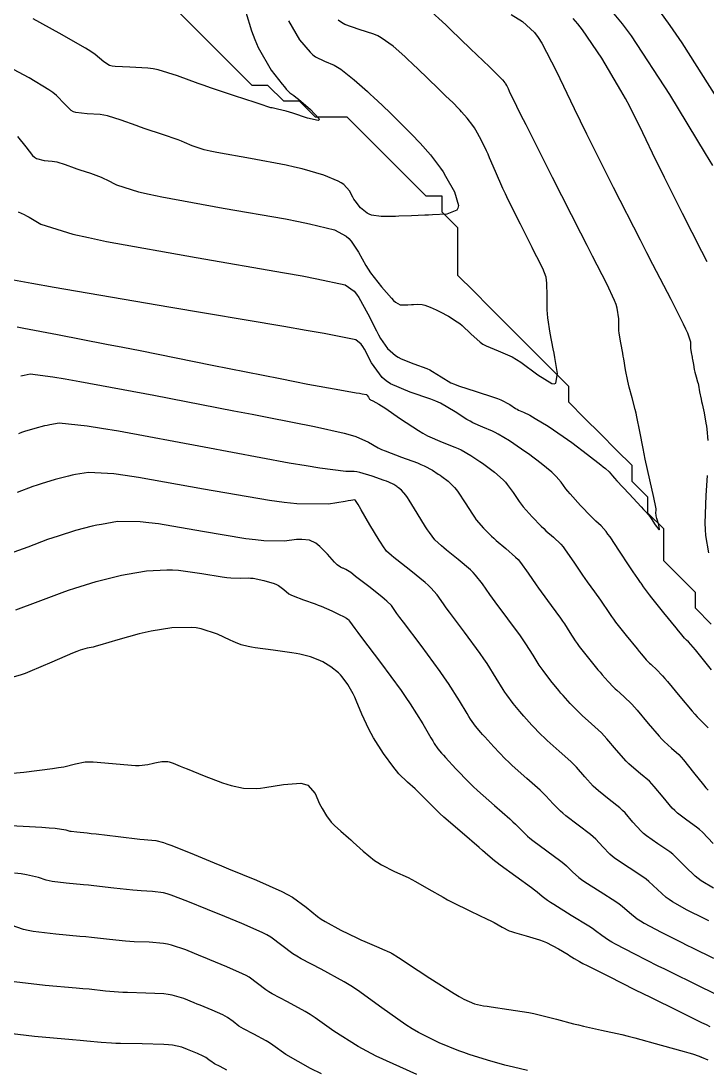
# Model space of a CAD drawing. Header units: metres. Extents: x 837475 to 838479, y 1189012 to 1191015.
# Drawn here: x 837509.5 to 837552.8, y 1189129.3 to 1189195.5 of the extents above; entities that cross this region are included whole.
import ezdxf

# ---------------------------------------------------------------- set-up
doc = ezdxf.new("R2010")
doc.units = ezdxf.units.M
doc.header["$LTSCALE"] = 0.3
for name, color, linetype in [('COTAS 10', 1, 'Continuous'), ('COTAS INT', 252, 'Continuous'), ('DRENAJE', 5, 'Continuous')]:
    doc.layers.add(name, color=color, linetype=linetype)

msp = doc.modelspace()

# ---------------------------------------------------------------- linework, layer by layer
at = {"layer": 'COTAS 10'}
for points, elevation in [([(837540.462, 1189195.896), (837541.188, 1189195.452), (837541.939, 1189194.759), (837542.165, 1189194.448), (837542.399, 1189194.086), (837543.309, 1189192.35), (837544.446, 1189189.963), (837544.823, 1189189.191), (837545.228, 1189188.37), (837546.913, 1189185.002), (837548.602, 1189181.676), (837549.009, 1189180.882), (837549.389, 1189180.142), (837550.543, 1189177.926), (837551.329, 1189176.383), (837551.478, 1189176.068), (837551.597, 1189175.801), (837551.779, 1189175.24), (837551.78, 1189174.988), (837551.785, 1189174.916), (837551.792, 1189174.843), (837551.834, 1189174.571), (837551.889, 1189174.285), (837551.903, 1189174.204), (837551.918, 1189174.121), (837551.969, 1189173.815), (837552.027, 1189173.506), (837552.046, 1189173.421), (837552.066, 1189173.337), (837552.15, 1189173.038), (837552.239, 1189172.715), (837552.263, 1189172.615), (837552.286, 1189172.511), (837552.367, 1189172.098), (837552.456, 1189171.624), (837552.485, 1189171.482), (837552.516, 1189171.334), (837552.642, 1189170.758), (837552.763, 1189170.12), (837552.791, 1189169.932), (837552.816, 1189169.74), (837552.887, 1189169.008)], 1590), ([(837553.12, 1189154.552), (837552.267, 1189155.603), (837552.094, 1189155.813), (837551.949, 1189155.986), (837551.652, 1189156.318), (837551.543, 1189156.415), (837551.516, 1189156.441), (837551.489, 1189156.466), (837551.403, 1189156.555), (837551.158, 1189156.85), (837551.031, 1189157.005), (837550.879, 1189157.192), (837550.114, 1189158.136), (837549.349, 1189159.091), (837549.197, 1189159.285), (837549.069, 1189159.448), (837548.823, 1189159.786), (837548.719, 1189159.951), (837548.681, 1189160.006), (837548.64, 1189160.065), (837548.459, 1189160.31), (837548.159, 1189160.739), (837548.042, 1189160.913), (837547.91, 1189161.112), (837547.314, 1189162.03), (837546.713, 1189162.929), (837546.579, 1189163.116), (837546.459, 1189163.276), (837546.141, 1189163.628), (837545.804, 1189163.935), (837545.672, 1189164.065), (837545.524, 1189164.216), (837544.849, 1189164.925), (837544.183, 1189165.659), (837544.04, 1189165.825), (837543.916, 1189165.975), (837543.619, 1189166.384), (837543.316, 1189166.751), (837543.188, 1189166.876), (837543.042, 1189167.009), (837542.353, 1189167.574), (837541.552, 1189168.174), (837541.335, 1189168.33), (837541.12, 1189168.481), (837540.359, 1189168.992), (837539.646, 1189169.418), (837539.46, 1189169.517), (837539.28, 1189169.607), (837538.671, 1189169.861), (837538.054, 1189170.131), (837537.869, 1189170.231), (837537.676, 1189170.342), (837536.927, 1189170.834), (837536.01, 1189171.365), (837535.713, 1189171.501), (837535.395, 1189171.632), (837534.091, 1189172.067), (837532.846, 1189172.595), (837532.567, 1189172.786), (837532.317, 1189172.995), (837531.649, 1189173.913), (837531.204, 1189174.772), (837531.093, 1189174.945), (837530.989, 1189175.09), (837530.657, 1189175.38), (837528.667, 1189175.76), (837527.518, 1189175.962), (837526.108, 1189176.206), (837518.855, 1189177.436), (837511.605, 1189178.678), (837510.197, 1189178.929), (837509.05, 1189179.14)], 1590), ([(837552.847, 1189166.807), (837552.766, 1189165.551), (837552.699, 1189163.811), (837552.71, 1189163.402), (837552.734, 1189163.024), (837552.923, 1189161.924)], 1590), ([(837552.949, 1189138.703), (837552.649, 1189138.851), (837551.587, 1189139.383), (837550.66, 1189139.904), (837550.446, 1189140.045), (837550.251, 1189140.186), (837549.701, 1189140.685), (837549.166, 1189141.195), (837548.979, 1189141.343), (837548.776, 1189141.494), (837547.907, 1189142.062), (837547.057, 1189142.62), (837546.867, 1189142.765), (837546.696, 1189142.905), (837546.243, 1189143.374), (837545.807, 1189143.853), (837545.647, 1189143.999), (837545.471, 1189144.151), (837544.693, 1189144.749), (837543.912, 1189145.343), (837543.734, 1189145.492), (837543.573, 1189145.635), (837543.127, 1189146.097), (837542.664, 1189146.599), (837542.492, 1189146.766), (837542.3, 1189146.946), (837541.45, 1189147.7), (837540.538, 1189148.511), (837540.308, 1189148.728), (837540.087, 1189148.94), (837539.37, 1189149.679), (837538.794, 1189150.317), (837538.662, 1189150.466), (837538.541, 1189150.603), (837538.207, 1189150.999), (837537.896, 1189151.436), (837537.791, 1189151.599), (837537.678, 1189151.781), (837537.201, 1189152.588), (837536.508, 1189153.686), (837536.258, 1189154.051), (837535.983, 1189154.442), (837534.782, 1189156.075), (837533.663, 1189157.559), (837533.44, 1189157.857), (837533.255, 1189158.106), (837532.9, 1189158.596), (837532.615, 1189158.885), (837532.475, 1189159.007), (837532.307, 1189159.148), (837531.479, 1189159.808), (837530.646, 1189160.446), (837530.476, 1189160.574), (837530.332, 1189160.68), (837530.029, 1189160.883), (837529.896, 1189160.942), (837529.859, 1189160.957), (837529.822, 1189160.971), (837529.686, 1189161.018), (837529.478, 1189161.171), (837529.394, 1189161.251), (837529.3, 1189161.349), (837528.865, 1189161.839), (837528.382, 1189162.339), (837528.257, 1189162.443), (837528.136, 1189162.531), (837527.729, 1189162.724), (837527.255, 1189162.773), (837527.092, 1189162.771), (837526.914, 1189162.762), (837526.154, 1189162.672), (837524.842, 1189162.684), (837524.316, 1189162.74), (837523.72, 1189162.818), (837520.977, 1189163.286), (837518.205, 1189163.754), (837517.59, 1189163.832), (837517.04, 1189163.886), (837515.605, 1189163.896), (837514.589, 1189163.725), (837514.303, 1189163.667), (837514.016, 1189163.603), (837512.963, 1189163.334), (837511.852, 1189162.991), (837511.528, 1189162.881), (837511.197, 1189162.765), (837509.942, 1189162.291), (837508.77, 1189161.864)], 1600), ([(837541.5, 1189129.272), (837540.611, 1189129.471), (837540.343, 1189129.538), (837540.065, 1189129.609), (837538.981, 1189129.908), (837537.814, 1189130.277), (837537.483, 1189130.393), (837537.15, 1189130.515), (837535.919, 1189131.005), (837534.604, 1189131.666), (837534.218, 1189131.896), (837533.821, 1189132.147), (837532.306, 1189133.222), (837530.756, 1189134.329), (837530.336, 1189134.6), (837529.921, 1189134.856), (837528.459, 1189135.649), (837527.207, 1189136.302), (837526.925, 1189136.469), (837526.67, 1189136.63), (837525.985, 1189137.16), (837525.291, 1189137.67), (837525.031, 1189137.819), (837524.742, 1189137.97), (837523.451, 1189138.544), (837522.029, 1189139.119), (837521.657, 1189139.271), (837521.293, 1189139.42), (837520.057, 1189139.932), (837518.999, 1189140.328), (837518.748, 1189140.405), (837518.514, 1189140.466), (837517.822, 1189140.567), (837517.099, 1189140.602), (837516.845, 1189140.623), (837516.569, 1189140.648), (837515.381, 1189140.777), (837514.107, 1189140.922), (837513.776, 1189140.957), (837513.455, 1189140.99), (837512.374, 1189141.091), (837511.486, 1189141.198), (837511.286, 1189141.235), (837511.105, 1189141.274), (837510.621, 1189141.443), (837509.87, 1189141.62), (837509.522, 1189141.664), (837509.113, 1189141.707)], 1610)]:
    msp.add_lwpolyline(points, dxfattribs=dict(at, elevation=elevation))
at = {"layer": 'COTAS INT'}
for points, elevation in [([(837523.349, 1189197.247), (837524.07, 1189194.863), (837524.28, 1189194.313), (837524.495, 1189193.81), (837525.308, 1189192.394), (837526.003, 1189191.502), (837526.143, 1189191.33), (837526.261, 1189191.19), (837526.498, 1189190.959), (837526.75, 1189190.785), (837526.877, 1189190.682), (837527.03, 1189190.556), (837527.788, 1189189.903), (837528.321, 1189189.328), (837528.332, 1189189.251), (837528.283, 1189189.21), (837527.612, 1189189.358), (837526.678, 1189189.678), (837526.463, 1189189.745), (837526.267, 1189189.803), (837525.717, 1189189.935), (837525.364, 1189189.999), (837525.292, 1189190.014), (837525.231, 1189190.028), (837525.104, 1189190.067), (837524.749, 1189190.195), (837524.544, 1189190.264), (837524.293, 1189190.347), (837523.002, 1189190.771), (837521.479, 1189191.28), (837521.082, 1189191.417), (837520.695, 1189191.553), (837519.389, 1189192.031), (837518.177, 1189192.4), (837517.85, 1189192.467), (837517.526, 1189192.52), (837516.389, 1189192.583), (837515.459, 1189192.613), (837515.266, 1189192.644), (837515.102, 1189192.685), (837514.74, 1189192.916), (837514.199, 1189193.373), (837513.921, 1189193.556), (837513.588, 1189193.764), (837511.924, 1189194.72), (837510.276, 1189195.626)], 1582), ([(837509.339, 1189183.436), (837509.713, 1189183.269), (837509.859, 1189183.193), (837510.023, 1189183.104), (837510.766, 1189182.677), (837512.793, 1189182.041), (837513.767, 1189181.822), (837514.919, 1189181.583), (837520.57, 1189180.561), (837526.161, 1189179.6), (837527.276, 1189179.4), (837528.203, 1189179.228), (837529.984, 1189178.843), (837530.542, 1189178.442), (837530.697, 1189178.26), (837530.853, 1189178.047), (837531.418, 1189177.02), (837531.954, 1189175.938), (837532.092, 1189175.689), (837532.224, 1189175.463), (837532.664, 1189174.831), (837533.167, 1189174.384), (837533.34, 1189174.275), (837533.528, 1189174.172), (837534.328, 1189173.853), (837535.136, 1189173.558), (837535.329, 1189173.47), (837535.508, 1189173.379), (837536.045, 1189173.03), (837536.655, 1189172.664), (837536.882, 1189172.563), (837537.133, 1189172.463), (837538.248, 1189172.102), (837539.351, 1189171.758), (837539.595, 1189171.668), (837539.812, 1189171.581), (837540.377, 1189171.287), (837540.746, 1189171.045), (837540.841, 1189170.99), (837540.933, 1189170.941), (837541.238, 1189170.807), (837541.649, 1189170.61), (837541.808, 1189170.521), (837541.987, 1189170.416), (837542.795, 1189169.912), (837543.747, 1189169.273), (837544.017, 1189169.083), (837544.288, 1189168.888), (837545.29, 1189168.137), (837546.118, 1189167.49), (837546.279, 1189167.36), (837546.412, 1189167.252), (837546.646, 1189167.038), (837546.867, 1189166.779), (837546.991, 1189166.642), (837547.142, 1189166.478), (837547.913, 1189165.647), (837548.679, 1189164.83), (837548.827, 1189164.672), (837548.946, 1189164.545), (837549.145, 1189164.337), (837549.219, 1189164.231), (837549.26, 1189164.169), (837549.31, 1189164.093), (837549.565, 1189163.698), (837549.789, 1189163.4), (837549.819, 1189163.384), (837549.836, 1189163.397), (837549.78, 1189163.687), (837549.665, 1189164.098), (837549.644, 1189164.188), (837549.627, 1189164.268), (837549.607, 1189164.471), (837549.615, 1189164.591), (837549.616, 1189164.618), (837549.616, 1189164.643), (837549.615, 1189164.712), (837549.551, 1189165.025), (837549.512, 1189165.203), (837549.464, 1189165.421), (837549.213, 1189166.541), (837548.929, 1189167.845), (837548.859, 1189168.18), (837548.794, 1189168.503), (837548.591, 1189169.577), (837548.408, 1189170.511), (837548.355, 1189170.747), (837548.301, 1189170.973), (837548.099, 1189171.707), (837547.91, 1189172.385), (837547.864, 1189172.575), (837547.821, 1189172.766), (837547.689, 1189173.467), (837547.573, 1189174.161), (837547.54, 1189174.347), (837547.507, 1189174.532), (837547.383, 1189175.179), (837547.287, 1189175.797), (837547.271, 1189175.962), (837547.26, 1189176.125), (837547.258, 1189176.696), (837547.16, 1189177.371), (837547.088, 1189177.601), (837546.997, 1189177.85), (837546.505, 1189178.902), (837545.603, 1189180.644), (837545.254, 1189181.328), (837544.861, 1189182.099), (837543.08, 1189185.61), (837541.408, 1189188.926), (837541.082, 1189189.573), (837540.817, 1189190.103), (837540.356, 1189191.04), (837540.288, 1189191.202), (837540.269, 1189191.243), (837540.251, 1189191.282), (837540.188, 1189191.413), (837540.126, 1189191.525), (837540.109, 1189191.553), (837540.091, 1189191.58), (837540.024, 1189191.668), (837539.957, 1189191.744), (837539.939, 1189191.764), (837539.92, 1189191.783), (837539.856, 1189191.849), (837539.517, 1189192.177), (837539.093, 1189192.587), (837537.9, 1189193.739), (837536.633, 1189194.955), (837536.353, 1189195.22), (837536.104, 1189195.455), (837535.46, 1189196.045)], 1588), ([(837552.836, 1189180.289), (837552.504, 1189180.934), (837551.283, 1189183.332), (837550.145, 1189185.607), (837549.867, 1189186.173), (837549.604, 1189186.713), (837548.786, 1189188.433), (837547.955, 1189190.092), (837547.683, 1189190.592), (837547.394, 1189191.111), (837546.2, 1189193.134), (837544.977, 1189194.937), (837544.669, 1189195.317), (837544.375, 1189195.646)], 1592), ([(837553.197, 1189186.36), (837552.736, 1189187.136), (837550.479, 1189190.858), (837548.055, 1189194.545), (837547.488, 1189195.3), (837546.966, 1189195.938)], 1594), ([(837549.829, 1189196.101), (837550.487, 1189195.198), (837551.24, 1189194.107), (837554.743, 1189188.607)], 1596), ([(837526.403, 1189195.491), (837527.091, 1189194.293), (837527.769, 1189193.519), (837527.944, 1189193.361), (837528.115, 1189193.228), (837528.686, 1189192.952), (837529.299, 1189192.7), (837529.496, 1189192.582), (837529.704, 1189192.443), (837530.551, 1189191.77), (837531.387, 1189191.029), (837531.587, 1189190.849), (837531.773, 1189190.679), (837532.334, 1189190.153), (837532.836, 1189189.668), (837532.985, 1189189.523), (837533.138, 1189189.374), (837533.73, 1189188.798), (837534.359, 1189188.161), (837534.535, 1189187.972), (837534.713, 1189187.779), (837535.364, 1189187.04), (837535.998, 1189186.212), (837536.165, 1189185.963), (837536.328, 1189185.706), (837536.887, 1189184.706), (837537.136, 1189183.848), (837537.105, 1189183.681), (837537.029, 1189183.543), (837536.393, 1189183.299), (837535.491, 1189183.254), (837535.248, 1189183.242), (837535.008, 1189183.231), (837534.166, 1189183.193), (837533.374, 1189183.164), (837533.165, 1189183.159), (837532.961, 1189183.155), (837532.264, 1189183.148), (837531.656, 1189183.235), (837531.509, 1189183.289), (837531.371, 1189183.356), (837530.946, 1189183.707), (837530.617, 1189184.136), (837530.538, 1189184.251), (837530.465, 1189184.366), (837530.247, 1189184.769), (837529.889, 1189185.163), (837529.728, 1189185.271), (837529.54, 1189185.379), (837528.639, 1189185.768), (837527.274, 1189186.163), (837526.793, 1189186.275), (837526.268, 1189186.389), (837524.001, 1189186.81), (837521.882, 1189187.193), (837521.45, 1189187.283), (837521.085, 1189187.366), (837520.325, 1189187.604), (837519.84, 1189187.831), (837519.649, 1189187.907), (837519.433, 1189187.988), (837518.447, 1189188.326), (837517.35, 1189188.692), (837517.064, 1189188.791), (837516.786, 1189188.889), (837515.845, 1189189.233), (837514.972, 1189189.499), (837514.737, 1189189.548), (837514.504, 1189189.586), (837513.685, 1189189.631), (837512.981, 1189189.708), (837512.821, 1189189.766), (837512.676, 1189189.839), (837512.277, 1189190.233), (837511.749, 1189190.79), (837511.523, 1189190.966), (837511.262, 1189191.151), (837510.029, 1189191.895), (837508.736, 1189192.586)], 1584), ([(837509.299, 1189188.208), (837509.814, 1189187.55), (837510.25, 1189186.993), (837510.375, 1189186.887), (837510.503, 1189186.804), (837510.98, 1189186.679), (837511.481, 1189186.651), (837511.623, 1189186.628), (837511.767, 1189186.599), (837512.302, 1189186.436), (837512.877, 1189186.225), (837513.047, 1189186.166), (837513.222, 1189186.105), (837513.893, 1189185.881), (837514.573, 1189185.628), (837514.754, 1189185.55), (837514.932, 1189185.468), (837515.545, 1189185.14), (837516.939, 1189184.703), (837517.608, 1189184.552), (837518.401, 1189184.388), (837522.286, 1189183.686), (837526.215, 1189182.995), (837527.035, 1189182.838), (837527.738, 1189182.695), (837529.312, 1189182.305), (837530.041, 1189181.911), (837530.213, 1189181.765), (837530.371, 1189181.605), (837530.832, 1189180.895), (837531.281, 1189180.067), (837531.431, 1189179.832), (837531.592, 1189179.594), (837532.269, 1189178.715), (837532.906, 1189177.994), (837533.043, 1189177.857), (837533.162, 1189177.746), (837533.449, 1189177.57), (837533.632, 1189177.572), (837533.685, 1189177.573), (837533.74, 1189177.574), (837533.948, 1189177.582), (837534.174, 1189177.592), (837534.24, 1189177.595), (837534.308, 1189177.599), (837534.566, 1189177.611), (837534.849, 1189177.593), (837534.933, 1189177.577), (837535.018, 1189177.556), (837535.345, 1189177.439), (837535.73, 1189177.261), (837535.852, 1189177.201), (837535.981, 1189177.137), (837536.502, 1189176.866), (837537.062, 1189176.51), (837537.215, 1189176.392), (837537.367, 1189176.266), (837537.908, 1189175.741), (837538.5, 1189175.225), (837538.683, 1189175.105), (837538.876, 1189174.994), (837539.642, 1189174.675), (837540.526, 1189174.288), (837540.792, 1189174.134), (837541.068, 1189173.96), (837542.142, 1189173.164), (837543.024, 1189172.613), (837543.178, 1189172.594), (837543.294, 1189172.633), (837543.388, 1189173.254), (837543.221, 1189174.25), (837543.172, 1189174.525), (837543.122, 1189174.8), (837542.932, 1189175.788), (837542.783, 1189176.75), (837542.758, 1189177.008), (837542.741, 1189177.263), (837542.738, 1189178.151), (837542.724, 1189178.942), (837542.699, 1189179.135), (837542.665, 1189179.316), (837542.467, 1189179.877), (837542.093, 1189180.601), (837541.947, 1189180.885), (837541.784, 1189181.205), (837541.045, 1189182.663), (837540.282, 1189184.205), (837540.104, 1189184.578), (837539.941, 1189184.928), (837539.47, 1189185.997), (837539.103, 1189186.861), (837539.005, 1189187.081), (837538.909, 1189187.292), (837538.573, 1189187.989), (837538.24, 1189188.589), (837538.146, 1189188.741), (837538.05, 1189188.885), (837537.694, 1189189.354), (837537.335, 1189189.762), (837537.237, 1189189.868), (837537.139, 1189189.972), (837536.793, 1189190.324), (837536.328, 1189190.775), (837536.155, 1189190.942), (837535.964, 1189191.127), (837535.117, 1189191.946), (837534.203, 1189192.817), (837533.97, 1189193.034), (837533.745, 1189193.242), (837533.006, 1189193.907), (837532.263, 1189194.431), (837532.037, 1189194.549), (837531.801, 1189194.656), (837530.875, 1189194.945), (837529.969, 1189195.266), (837529.746, 1189195.393), (837529.535, 1189195.536)], 1586), ([(837509.265, 1189176.183), (837509.689, 1189176.109), (837511.829, 1189175.709), (837514.919, 1189175.106), (837515.941, 1189174.904), (837517.035, 1189174.687), (837521.587, 1189173.776), (837525.878, 1189172.921), (837526.807, 1189172.739), (837527.625, 1189172.581), (837529.642, 1189172.21), (837530.683, 1189172.033), (837530.885, 1189171.999), (837531.049, 1189171.97), (837531.329, 1189171.917), (837531.369, 1189171.883), (837531.381, 1189171.866), (837531.394, 1189171.845), (837531.447, 1189171.743), (837531.527, 1189171.634), (837531.556, 1189171.609), (837531.59, 1189171.586), (837531.738, 1189171.523), (837532.108, 1189171.319), (837532.281, 1189171.207), (837532.485, 1189171.071), (837533.477, 1189170.38), (837534.606, 1189169.639), (837534.896, 1189169.472), (837535.176, 1189169.322), (837536.105, 1189168.915), (837536.91, 1189168.603), (837537.112, 1189168.513), (837537.305, 1189168.421), (837537.924, 1189168.072), (837538.493, 1189167.69), (837538.654, 1189167.577), (837538.816, 1189167.46), (837539.415, 1189167.011), (837539.966, 1189166.529), (837540.098, 1189166.391), (837540.221, 1189166.251), (837540.592, 1189165.73), (837540.965, 1189165.171), (837541.09, 1189165.007), (837541.224, 1189164.84), (837541.784, 1189164.202), (837542.369, 1189163.602), (837542.518, 1189163.458), (837542.662, 1189163.324), (837543.136, 1189162.92), (837543.602, 1189162.471), (837543.74, 1189162.308), (837543.883, 1189162.129), (837544.431, 1189161.343), (837544.979, 1189160.511), (837545.122, 1189160.302), (837545.26, 1189160.103), (837545.724, 1189159.463), (837546.108, 1189158.94), (837546.196, 1189158.815), (837546.276, 1189158.698), (837546.499, 1189158.346), (837546.791, 1189157.915), (837546.916, 1189157.748), (837547.059, 1189157.56), (837547.733, 1189156.709), (837548.411, 1189155.875), (837548.557, 1189155.697), (837548.685, 1189155.543), (837548.997, 1189155.18), (837549.209, 1189154.961), (837549.274, 1189154.898), (837549.342, 1189154.834), (837549.612, 1189154.594), (837550.019, 1189154.178), (837550.173, 1189154.003), (837550.346, 1189153.802), (837551.122, 1189152.861), (837551.887, 1189151.935), (837552.053, 1189151.743), (837552.2, 1189151.58), (837552.566, 1189151.226), (837552.913, 1189150.878)], 1592), ([(837509.494, 1189173.103), (837509.603, 1189173.127), (837509.711, 1189173.15), (837510.098, 1189173.214), (837511.528, 1189173.041), (837512.295, 1189172.913), (837513.223, 1189172.75), (837517.911, 1189171.873), (837522.956, 1189170.9), (837524.108, 1189170.676), (837525.154, 1189170.472), (837528.048, 1189169.9), (837529.911, 1189169.478), (837530.307, 1189169.369), (837530.651, 1189169.263), (837531.461, 1189168.907), (837532.066, 1189168.559), (837532.281, 1189168.458), (837532.517, 1189168.356), (837533.538, 1189167.968), (837534.541, 1189167.6), (837534.764, 1189167.509), (837534.963, 1189167.423), (837535.488, 1189167.152), (837535.866, 1189166.899), (837535.972, 1189166.824), (837536.08, 1189166.746), (837536.477, 1189166.449), (837536.89, 1189166.049), (837537.007, 1189165.907), (837537.125, 1189165.751), (837537.565, 1189165.076), (837538.014, 1189164.367), (837538.14, 1189164.19), (837538.265, 1189164.021), (837538.72, 1189163.479), (837539.214, 1189162.988), (837539.364, 1189162.851), (837539.52, 1189162.713), (837540.132, 1189162.212), (837540.745, 1189161.666), (837540.901, 1189161.501), (837541.052, 1189161.329), (837541.548, 1189160.656), (837542.048, 1189159.909), (837542.201, 1189159.691), (837542.36, 1189159.467), (837542.988, 1189158.616), (837543.577, 1189157.816), (837543.712, 1189157.624), (837543.834, 1189157.445), (837544.174, 1189156.907), (837544.513, 1189156.381), (837544.635, 1189156.211), (837544.768, 1189156.029), (837545.351, 1189155.281), (837545.944, 1189154.557), (837546.083, 1189154.389), (837546.212, 1189154.237), (837546.59, 1189153.805), (837546.928, 1189153.456), (837547.032, 1189153.356), (837547.141, 1189153.254), (837547.572, 1189152.871), (837548.089, 1189152.37), (837548.253, 1189152.194), (837548.426, 1189152.002), (837549.123, 1189151.17), (837549.808, 1189150.36), (837549.974, 1189150.18), (837550.128, 1189150.021), (837550.598, 1189149.607), (837551.053, 1189149.197), (837551.198, 1189149.039), (837551.351, 1189148.863), (837551.976, 1189148.069), (837552.604, 1189147.281), (837552.759, 1189147.109), (837552.908, 1189146.957)], 1594), ([(837553.212, 1189143.59), (837552.536, 1189144.301), (837552.355, 1189144.468), (837552.176, 1189144.623), (837551.554, 1189145.071), (837550.957, 1189145.512), (837550.795, 1189145.661), (837550.635, 1189145.822), (837550.065, 1189146.504), (837549.503, 1189147.193), (837549.348, 1189147.359), (837549.192, 1189147.515), (837548.63, 1189147.987), (837548.056, 1189148.461), (837547.894, 1189148.618), (837547.73, 1189148.785), (837547.124, 1189149.479), (837546.505, 1189150.201), (837546.333, 1189150.385), (837546.16, 1189150.562), (837545.531, 1189151.147), (837544.94, 1189151.673), (837544.791, 1189151.813), (837544.648, 1189151.951), (837544.183, 1189152.43), (837543.739, 1189152.93), (837543.609, 1189153.082), (837543.476, 1189153.239), (837542.97, 1189153.854), (837542.478, 1189154.498), (837542.353, 1189154.674), (837542.235, 1189154.848), (837541.85, 1189155.467), (837541.392, 1189156.192), (837541.227, 1189156.433), (837541.046, 1189156.691), (837540.253, 1189157.769), (837539.461, 1189158.831), (837539.281, 1189159.079), (837539.117, 1189159.308), (837538.665, 1189159.969), (837538.221, 1189160.528), (837538.063, 1189160.693), (837537.888, 1189160.861), (837537.128, 1189161.503), (837536.378, 1189162.103), (837536.21, 1189162.244), (837536.059, 1189162.374), (837535.655, 1189162.756), (837535.306, 1189163.202), (837535.189, 1189163.372), (837535.064, 1189163.563), (837534.538, 1189164.423), (837534.03, 1189165.251), (837533.916, 1189165.422), (837533.813, 1189165.568), (837533.54, 1189165.886), (837533.344, 1189166.032), (837533.291, 1189166.071), (837533.238, 1189166.108), (837533.053, 1189166.232), (837532.734, 1189166.386), (837532.597, 1189166.442), (837532.44, 1189166.503), (837531.698, 1189166.771), (837530.907, 1189167.002), (837530.718, 1189167.04), (837530.544, 1189167.067), (837530.025, 1189167.072), (837528.39, 1189167.265), (837527.513, 1189167.41), (837526.451, 1189167.596), (837521.08, 1189168.598), (837515.678, 1189169.599), (837514.597, 1189169.783), (837513.695, 1189169.926), (837511.934, 1189170.108), (837511.337, 1189170.008), (837511.17, 1189169.974), (837511.001, 1189169.937), (837510.383, 1189169.779), (837509.731, 1189169.578), (837509.541, 1189169.513), (837509.347, 1189169.445)], 1596), ([(837553.247, 1189140.774), (837552.461, 1189141.241), (837552.263, 1189141.385), (837552.073, 1189141.537), (837551.457, 1189142.137), (837550.851, 1189142.748), (837550.667, 1189142.906), (837550.476, 1189143.058), (837549.73, 1189143.566), (837549.007, 1189144.066), (837548.831, 1189144.213), (837548.666, 1189144.364), (837548.154, 1189144.939), (837547.655, 1189145.523), (837547.498, 1189145.679), (837547.331, 1189145.833), (837546.661, 1189146.368), (837545.984, 1189146.902), (837545.814, 1189147.055), (837545.651, 1189147.21), (837545.125, 1189147.788), (837544.584, 1189148.4), (837544.412, 1189148.576), (837544.23, 1189148.754), (837543.491, 1189149.423), (837542.739, 1189150.092), (837542.549, 1189150.27), (837542.367, 1189150.446), (837541.777, 1189151.054), (837541.267, 1189151.624), (837541.136, 1189151.774), (837541.009, 1189151.921), (837540.588, 1189152.427), (837540.187, 1189152.967), (837540.072, 1189153.136), (837539.956, 1189153.314), (837539.526, 1189154.028), (837538.95, 1189154.939), (837538.743, 1189155.242), (837538.514, 1189155.567), (837537.517, 1189156.922), (837536.562, 1189158.195), (837536.361, 1189158.468), (837536.186, 1189158.707), (837535.783, 1189159.282), (837535.391, 1189159.728), (837535.224, 1189159.885), (837535.031, 1189160.056), (837534.124, 1189160.795), (837533.236, 1189161.492), (837533.056, 1189161.637), (837532.903, 1189161.761), (837532.59, 1189162.034), (837532.353, 1189162.373), (837532.248, 1189162.538), (837532.127, 1189162.735), (837531.549, 1189163.703), (837530.993, 1189164.648), (837530.885, 1189164.831), (837530.796, 1189164.979), (837530.645, 1189165.228), (837530.626, 1189165.249), (837530.621, 1189165.253), (837530.617, 1189165.257), (837530.604, 1189165.264), (837530.34, 1189165.226), (837530.178, 1189165.201), (837529.977, 1189165.17), (837528.93, 1189165.005), (837526.927, 1189165.024), (837526.125, 1189165.108), (837525.214, 1189165.227), (837521.029, 1189165.942), (837516.942, 1189166.677), (837516.093, 1189166.807), (837515.368, 1189166.906), (837513.769, 1189167.002), (837512.963, 1189166.867), (837512.736, 1189166.82), (837512.508, 1189166.77), (837511.673, 1189166.557), (837510.791, 1189166.284), (837510.534, 1189166.197), (837510.272, 1189166.105), (837509.276, 1189165.729)], 1598), ([(837509.194, 1189158.338), (837510.608, 1189158.853), (837512.122, 1189159.425), (837512.521, 1189159.566), (837512.912, 1189159.698), (837514.252, 1189160.112), (837515.523, 1189160.437), (837515.87, 1189160.513), (837516.214, 1189160.584), (837517.441, 1189160.789), (837518.713, 1189160.867), (837519.086, 1189160.856), (837519.469, 1189160.832), (837520.926, 1189160.63), (837522.225, 1189160.408), (837522.508, 1189160.371), (837522.757, 1189160.345), (837523.378, 1189160.339), (837523.85, 1189160.355), (837524.005, 1189160.341), (837524.17, 1189160.321), (837524.855, 1189160.185), (837525.504, 1189159.984), (837525.648, 1189159.923), (837525.775, 1189159.859), (837526.102, 1189159.611), (837526.43, 1189159.351), (837526.558, 1189159.28), (837526.701, 1189159.21), (837527.351, 1189158.965), (837528.085, 1189158.71), (837528.281, 1189158.635), (837528.474, 1189158.558), (837529.144, 1189158.263), (837529.683, 1189158.005), (837529.792, 1189157.951), (837529.885, 1189157.904), (837530.078, 1189157.799), (837530.156, 1189157.736), (837530.175, 1189157.717), (837530.194, 1189157.696), (837530.257, 1189157.612), (837530.591, 1189157.159), (837530.781, 1189156.905), (837531.014, 1189156.595), (837532.208, 1189155.014), (837533.512, 1189153.239), (837533.814, 1189152.807), (837534.09, 1189152.401), (837534.877, 1189151.149), (837535.4, 1189150.247), (837535.51, 1189150.062), (837535.606, 1189149.905), (837535.825, 1189149.572), (837536.074, 1189149.286), (837536.188, 1189149.158), (837536.321, 1189149.011), (837536.963, 1189148.304), (837537.806, 1189147.435), (837538.066, 1189147.185), (837538.337, 1189146.93), (837539.41, 1189145.976), (837540.371, 1189145.138), (837540.571, 1189144.957), (837540.743, 1189144.798), (837541.128, 1189144.406), (837541.494, 1189144.06), (837541.654, 1189143.929), (837541.84, 1189143.783), (837542.724, 1189143.13), (837543.61, 1189142.47), (837543.797, 1189142.319), (837543.959, 1189142.183), (837544.332, 1189141.81), (837544.727, 1189141.446), (837544.903, 1189141.317), (837545.107, 1189141.175), (837546.083, 1189140.558), (837547.077, 1189139.929), (837547.292, 1189139.78), (837547.48, 1189139.642), (837547.946, 1189139.232), (837548.43, 1189138.836), (837548.63, 1189138.705), (837548.859, 1189138.567), (837549.927, 1189137.991), (837551.2, 1189137.355), (837551.558, 1189137.177), (837551.919, 1189136.998), (837553.244, 1189136.347)], 1602), ([(837553.442, 1189134.038), (837552.132, 1189134.684), (837550.588, 1189135.442), (837550.168, 1189135.65), (837549.75, 1189135.858), (837548.267, 1189136.6), (837547.058, 1189137.229), (837546.813, 1189137.365), (837546.608, 1189137.485), (837546.19, 1189137.779), (837545.795, 1189138.088), (837545.604, 1189138.217), (837545.377, 1189138.365), (837544.26, 1189139.053), (837543.157, 1189139.729), (837542.939, 1189139.869), (837542.758, 1189139.988), (837542.421, 1189140.245), (837542.111, 1189140.513), (837541.947, 1189140.639), (837541.75, 1189140.788), (837540.756, 1189141.51), (837539.768, 1189142.224), (837539.575, 1189142.366), (837539.416, 1189142.485), (837539.129, 1189142.716), (837538.823, 1189142.997), (837538.651, 1189143.148), (837538.441, 1189143.33), (837537.369, 1189144.253), (837536.221, 1189145.256), (837535.964, 1189145.49), (837535.732, 1189145.704), (837535.114, 1189146.319), (837534.657, 1189146.793), (837534.527, 1189146.918), (837534.396, 1189147.041), (837533.91, 1189147.462), (837533.377, 1189147.985), (837533.215, 1189148.171), (837533.048, 1189148.375), (837532.394, 1189149.264), (837531.766, 1189150.258), (837531.615, 1189150.529), (837531.473, 1189150.798), (837531.042, 1189151.755), (837530.683, 1189152.617), (837530.587, 1189152.826), (837530.492, 1189153.022), (837530.158, 1189153.623), (837529.795, 1189154.109), (837529.681, 1189154.232), (837529.561, 1189154.35), (837529.081, 1189154.734), (837528.568, 1189155.047), (837528.427, 1189155.119), (837528.287, 1189155.186), (837527.786, 1189155.376), (837527.123, 1189155.531), (837526.88, 1189155.575), (837526.612, 1189155.619), (837525.431, 1189155.785), (837524.303, 1189155.938), (837524.069, 1189155.975), (837523.869, 1189156.01), (837523.426, 1189156.115), (837523.06, 1189156.276), (837522.907, 1189156.345), (837522.732, 1189156.425), (837521.917, 1189156.806), (837520.892, 1189157.139), (837520.585, 1189157.19), (837520.267, 1189157.222), (837519.037, 1189157.189), (837517.724, 1189156.982), (837517.355, 1189156.906), (837516.984, 1189156.82), (837515.622, 1189156.442), (837514.488, 1189156.097), (837514.259, 1189156.033), (837514.068, 1189155.982), (837513.686, 1189155.91), (837513.259, 1189155.784), (837513.039, 1189155.699), (837512.775, 1189155.591), (837511.455, 1189155.021), (837510.08, 1189154.438), (837509.782, 1189154.323), (837509.519, 1189154.228), (837508.867, 1189154.052)], 1604), ([(837507.84, 1189147.917), (837509.69, 1189148.098), (837511.505, 1189148.319), (837511.887, 1189148.377), (837512.216, 1189148.434), (837512.966, 1189148.625), (837513.57, 1189148.737), (837513.807, 1189148.744), (837514.073, 1189148.741), (837515.286, 1189148.641), (837516.487, 1189148.528), (837516.747, 1189148.516), (837516.974, 1189148.512), (837517.531, 1189148.567), (837517.876, 1189148.663), (837517.971, 1189148.685), (837518.064, 1189148.704), (837518.397, 1189148.757), (837518.71, 1189148.765), (837518.79, 1189148.757), (837518.868, 1189148.744), (837519.128, 1189148.66), (837519.575, 1189148.466), (837519.77, 1189148.385), (837519.997, 1189148.291), (837521.075, 1189147.853), (837522.237, 1189147.421), (837522.516, 1189147.331), (837522.778, 1189147.254), (837523.57, 1189147.085), (837524.366, 1189147.068), (837524.63, 1189147.088), (837524.912, 1189147.118), (837526.087, 1189147.313), (837527.184, 1189147.386), (837527.417, 1189147.339), (837527.619, 1189147.263), (837528.094, 1189146.746), (837528.369, 1189146.098), (837528.445, 1189145.94), (837528.522, 1189145.79), (837528.799, 1189145.327), (837529.107, 1189144.933), (837529.203, 1189144.828), (837529.304, 1189144.723), (837529.707, 1189144.359), (837530.189, 1189143.95), (837530.339, 1189143.818), (837530.497, 1189143.677), (837531.129, 1189143.101), (837531.845, 1189142.522), (837532.056, 1189142.38), (837532.272, 1189142.247), (837533.097, 1189141.831), (837533.953, 1189141.438), (837534.187, 1189141.32), (837534.421, 1189141.196), (837535.258, 1189140.715), (837536.168, 1189140.192), (837536.448, 1189140.042), (837536.739, 1189139.89), (837537.893, 1189139.325), (837538.951, 1189138.816), (837539.182, 1189138.7), (837539.386, 1189138.594), (837539.899, 1189138.303), (837540.338, 1189138.085), (837540.495, 1189138.026), (837540.668, 1189137.968), (837541.421, 1189137.762), (837542.253, 1189137.512), (837542.475, 1189137.426), (837542.694, 1189137.333), (837543.454, 1189136.937), (837544.054, 1189136.574), (837544.171, 1189136.501), (837544.266, 1189136.441), (837544.435, 1189136.327), (837544.786, 1189136.134), (837544.997, 1189136.025), (837545.257, 1189135.892), (837546.607, 1189135.209), (837548.301, 1189134.361), (837548.777, 1189134.124), (837549.258, 1189133.886), (837551.02, 1189133.02), (837552.482, 1189132.303), (837552.773, 1189132.159), (837553.014, 1189132.039)], 1606), ([(837508.465, 1189144.748), (837510.822, 1189144.612), (837511.284, 1189144.58), (837511.663, 1189144.549), (837512.343, 1189144.459), (837512.536, 1189144.392), (837512.607, 1189144.376), (837512.687, 1189144.362), (837513.04, 1189144.319), (837513.687, 1189144.253), (837513.952, 1189144.224), (837514.253, 1189144.19), (837515.652, 1189144.026), (837517.016, 1189143.868), (837517.295, 1189143.838), (837517.533, 1189143.814), (837518.038, 1189143.774), (837518.506, 1189143.653), (837518.721, 1189143.577), (837518.972, 1189143.484), (837520.187, 1189142.994), (837521.716, 1189142.36), (837522.165, 1189142.176), (837522.626, 1189141.988), (837524.385, 1189141.277), (837525.981, 1189140.567), (837526.339, 1189140.38), (837526.661, 1189140.196), (837527.52, 1189139.565), (837528.235, 1189138.973), (837528.466, 1189138.815), (837528.712, 1189138.658), (837529.717, 1189138.113), (837530.73, 1189137.632), (837530.979, 1189137.516), (837531.215, 1189137.408), (837531.957, 1189137.082), (837532.491, 1189136.855), (837532.596, 1189136.81), (837532.682, 1189136.772), (837532.839, 1189136.701), (837532.878, 1189136.678), (837532.89, 1189136.672), (837532.903, 1189136.665), (837532.952, 1189136.641), (837533.349, 1189136.389), (837533.58, 1189136.239), (837533.864, 1189136.054), (837535.328, 1189135.097), (837536.86, 1189134.126), (837537.187, 1189133.932), (837537.471, 1189133.772), (837538.147, 1189133.464), (837538.723, 1189133.353), (837538.945, 1189133.317), (837539.195, 1189133.278), (837540.321, 1189133.119), (837541.575, 1189132.918), (837541.906, 1189132.854), (837542.228, 1189132.786), (837543.331, 1189132.508), (837544.408, 1189132.219), (837544.714, 1189132.143), (837545.023, 1189132.069), (837546.168, 1189131.817), (837547.456, 1189131.526), (837547.855, 1189131.428), (837548.272, 1189131.321), (837549.934, 1189130.872), (837551.387, 1189130.46), (837551.673, 1189130.377), (837551.908, 1189130.307), (837552.34, 1189130.169), (837552.423, 1189130.128), (837552.439, 1189130.12), (837552.452, 1189130.114), (837552.475, 1189130.102), (837552.885, 1189129.929)], 1608), ([(837534.511, 1189129.011), (837531.946, 1189130.175), (837531.352, 1189130.477), (837530.81, 1189130.769), (837529.274, 1189131.75), (837528.091, 1189132.595), (837527.771, 1189132.802), (837527.454, 1189132.997), (837526.338, 1189133.602), (837525.383, 1189134.1), (837525.168, 1189134.228), (837524.974, 1189134.35), (837524.451, 1189134.754), (837523.921, 1189135.144), (837523.723, 1189135.257), (837523.502, 1189135.373), (837522.517, 1189135.811), (837521.432, 1189136.249), (837521.148, 1189136.365), (837520.871, 1189136.479), (837519.928, 1189136.87), (837519.026, 1189137.173), (837518.774, 1189137.232), (837518.522, 1189137.28), (837517.607, 1189137.36), (837516.664, 1189137.391), (837516.395, 1189137.408), (837516.123, 1189137.428), (837515.111, 1189137.528), (837513.96, 1189137.655), (837513.6, 1189137.691), (837513.222, 1189137.727), (837511.708, 1189137.863), (837510.284, 1189138.034), (837509.964, 1189138.093), (837509.675, 1189138.156), (837508.898, 1189138.427)], 1612), ([(837528.487, 1189129.057), (837527.799, 1189129.391), (837526.242, 1189130.278), (837525.426, 1189130.861), (837525.205, 1189131.003), (837524.987, 1189131.137), (837524.218, 1189131.555), (837523.559, 1189131.898), (837523.411, 1189131.986), (837523.277, 1189132.071), (837522.917, 1189132.349), (837522.551, 1189132.618), (837522.414, 1189132.696), (837522.262, 1189132.776), (837521.583, 1189133.078), (837520.835, 1189133.38), (837520.639, 1189133.46), (837520.448, 1189133.538), (837519.798, 1189133.808), (837519.052, 1189134.018), (837518.801, 1189134.059), (837518.53, 1189134.093), (837517.391, 1189134.153), (837516.23, 1189134.18), (837515.945, 1189134.192), (837515.677, 1189134.207), (837514.841, 1189134.28), (837513.814, 1189134.387), (837513.425, 1189134.424), (837512.99, 1189134.464), (837511.041, 1189134.635), (837509.083, 1189134.87)], 1614), ([(837522.52, 1189129.278), (837522.097, 1189129.508), (837521.735, 1189129.696), (837521.654, 1189129.745), (837521.58, 1189129.791), (837521.382, 1189129.944), (837521.181, 1189130.092), (837521.106, 1189130.135), (837521.022, 1189130.179), (837520.649, 1189130.345), (837520.238, 1189130.511), (837520.131, 1189130.555), (837520.026, 1189130.598), (837519.668, 1189130.746), (837519.079, 1189130.863), (837518.828, 1189130.887), (837518.539, 1189130.907), (837517.175, 1189130.946), (837515.795, 1189130.969), (837515.495, 1189130.977), (837515.23, 1189130.987), (837514.571, 1189131.031), (837513.667, 1189131.119), (837513.249, 1189131.157), (837512.758, 1189131.201), (837510.375, 1189131.406), (837507.881, 1189131.706)], 1616)]:
    msp.add_lwpolyline(points, dxfattribs=dict(at, elevation=elevation))
at = {"layer": 'DRENAJE'}
msp.add_polyline3d([(837553.097, 1189157.437, 1590.004), (837552.098, 1189158.436, 1590.002), (837552.098, 1189159.436, 1590), (837551.098, 1189160.436, 1589.956), (837550.098, 1189161.435, 1589.424), (837550.098, 1189162.435, 1588.829), (837550.098, 1189163.435, 1588.411), (837549.099, 1189164.434, 1588.176), (837549.099, 1189165.434, 1588.083), (837548.099, 1189166.434, 1588.024), (837548.099, 1189167.433, 1588.008), (837547.099, 1189168.433, 1588.001), (837546.1, 1189169.433, 1587.99), (837545.1, 1189170.432, 1587.642), (837544.1, 1189171.432, 1586.911), (837544.1, 1189172.432, 1586.474), (837543.101, 1189173.431, 1586.093), (837542.101, 1189174.431, 1586.009), (837541.101, 1189175.431, 1586.003), (837540.102, 1189176.43, 1586), (837539.102, 1189177.43, 1585.998), (837538.102, 1189178.43, 1585.858), (837537.103, 1189179.429, 1585.367), (837537.103, 1189180.429, 1585.048), (837537.103, 1189181.429, 1584.728), (837537.103, 1189182.428, 1584.414), (837536.103, 1189183.428, 1584.06), (837536.103, 1189184.427, 1584.02), (837535.103, 1189184.427, 1584.005), (837534.104, 1189185.427, 1584.002), (837533.104, 1189186.427, 1584), (837532.105, 1189187.426, 1583.988), (837531.105, 1189188.426, 1583.604), (837530.105, 1189189.426, 1582.929), (837529.106, 1189189.426, 1582.515), (837528.106, 1189189.426, 1582.211), (837527.106, 1189190.425, 1582.143), (837526.107, 1189190.425, 1582.055), (837525.107, 1189191.425, 1582.015), (837524.107, 1189191.425, 1582.004), (837523.108, 1189192.425, 1581.995), (837522.108, 1189193.424, 1581.737), (837521.108, 1189194.424, 1580.997), (837520.109, 1189195.424, 1580.276), (837519.109, 1189196.423, 1579.745)], dxfattribs=at)

doc.saveas('drawing.dxf')
